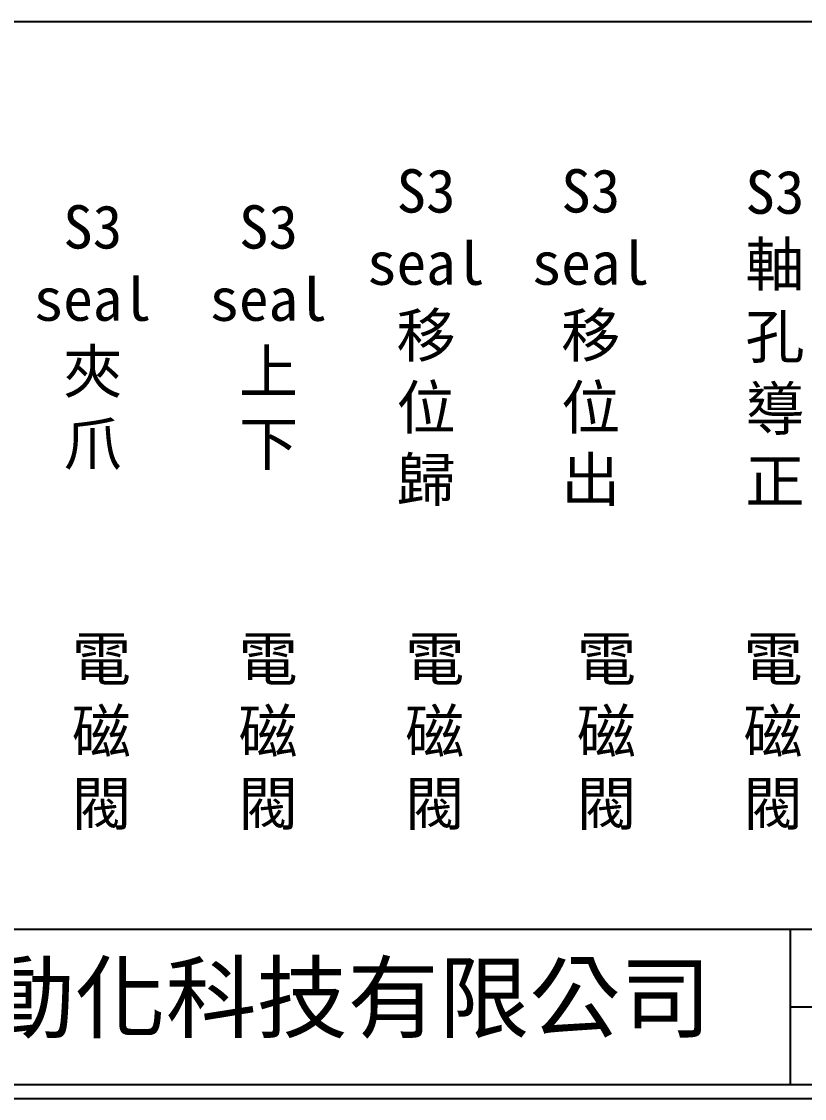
# Model space of a CAD drawing. Extents: x 926 to 1213, y 3 to 207.
# Drawn here: x 992.3 to 1062.8, y 3 to 100 of the extents above; entities that cross this region are included whole.
import ezdxf

# ---------------------------------------------------------------- set-up
doc = ezdxf.new("R2010")
doc.units = 0
doc.layers.add('圖框層', color=7, linetype='CONTINUOUS')
doc.layers.add('標尺寸層', color=3, linetype='CONTINUOUS')
doc.styles.add('CNS', font='romanc.shx', dxfattribs={"bigfont": 'chineset.shx'})
doc.styles.add('STSL', font='KAIU.TTF')

msp = doc.modelspace()

# ---------------------------------------------------------------- linework, layer by layer
at = {"layer": '圖框層', "color": 7}
for p, q in [((926.992, 18.25), (1211.493, 18.25)), ((1061.493, 4.25), (1061.493, 18.25)), ((1061.493, 11.25), (1211.493, 11.25)), ((926.992, 4.25), (1211.493, 4.25)), ((925.742, 3), (1212.742, 3))]:
    msp.add_line(p, q, dxfattribs=at)
at = {"layer": '標尺寸層', "color": 7}
msp.add_line((930.49, 99.958), (1208.361, 99.958), dxfattribs=at)

# ---------------------------------------------------------------- texts
at = {"layer": '圖框層', "color": 4, "style": 'STSL'}
msp.add_text('泓陞自動化科技有限公司', height=6, dxfattribs=at).set_placement((964.346, 9.076))
at = {"layer": '標尺寸層', "color": 7, "char_height": 3.9, "attachment_point": 5, "style": 'CNS'}
for s, insert, width in [('{\\fDFKai-SB|b0|i0|c136|p65;S3\\Pseal移位歸}', (1028.7, 71.503), 4.96081), ('{\\fDFKai-SB|b0|i0|c136|p65;S3\\Pseal移位出}', (1043.525, 71.503), 4.96081), ('{\\fDFKai-SB|b0|i0|c136|p65;S3\\P軸孔導正}', (1060.101, 71.503), 4.96081), ('{\\fDFKai-SB|b0|i0|c136|p65;S3\\Pseal夾爪}', (998.696, 71.503), 4.96081), ('{\\fDFKai-SB|b0|i0|c136|p65;S3\\Pseal上下}', (1014.518, 71.503), 4.96081), ('{\\fDFKai-SB|b0|i0|c136|p65;電磁閥}', (999.477, 35.841), 8.6627), ('{\\fDFKai-SB|b0|i0|c136|p65;電磁閥}', (1014.477, 35.841), 8.6627), ('{\\fDFKai-SB|b0|i0|c136|p65;電磁閥}', (1029.477, 35.841), 8.6627), ('{\\fDFKai-SB|b0|i0|c136|p65;電磁閥}', (1044.933, 35.841), 8.6627), ('{\\fDFKai-SB|b0|i0|c136|p65;電磁閥}', (1059.933, 35.841), 8.6627)]:
    msp.add_mtext(s, dxfattribs=dict(at, insert=insert, width=width))

doc.saveas('drawing.dxf')
